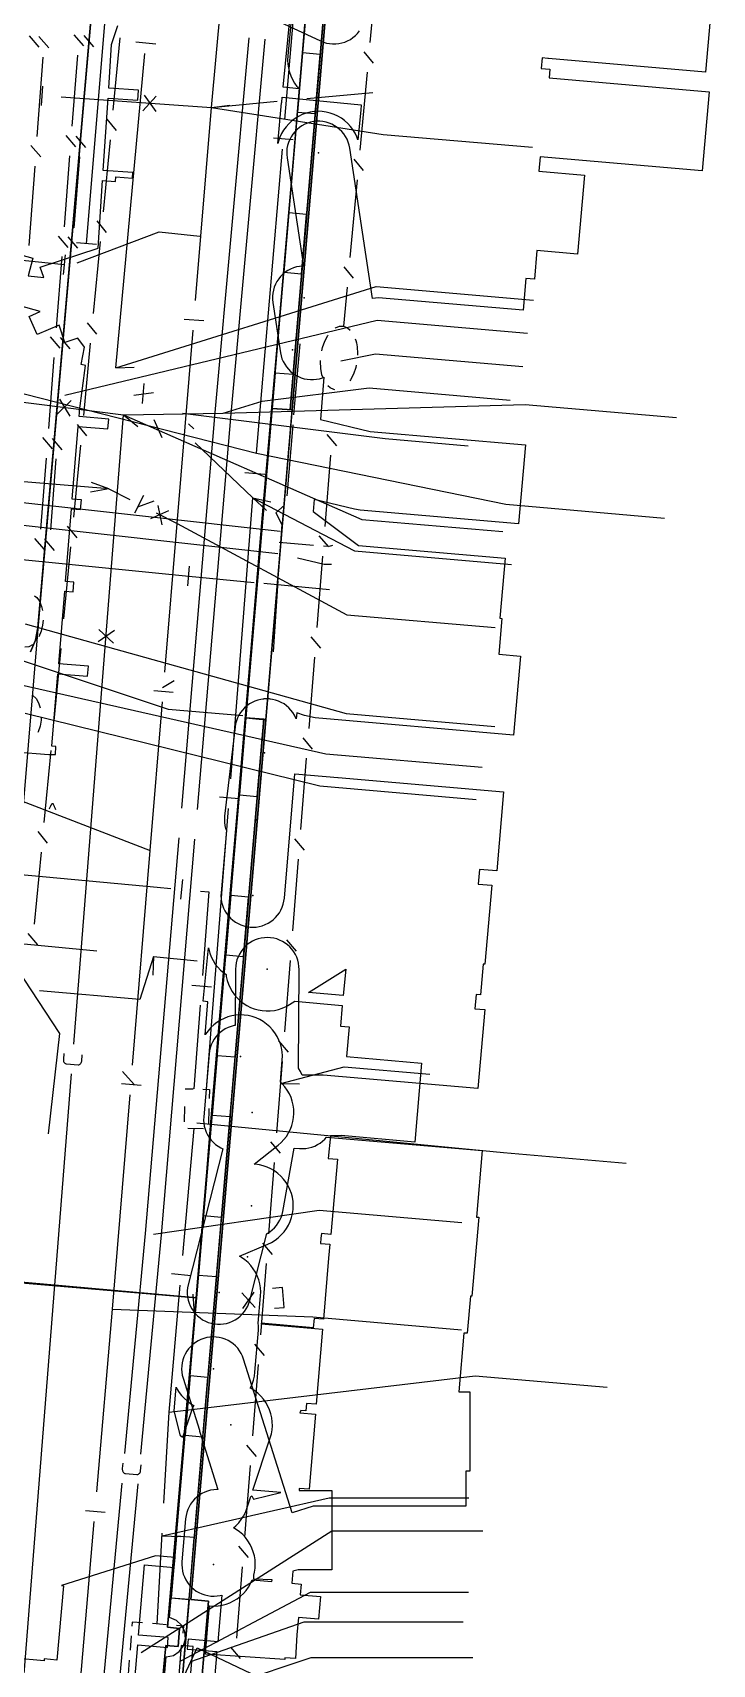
# Model space of a CAD drawing. Header units: metres. Extents: x 4550 to 4731, y 10605 to 11772.
# Drawn here: x 4638.7 to 4672.9, y 11002 to 11084.2 of the extents above; entities that cross this region are included whole.
import ezdxf

# ---------------------------------------------------------------- set-up
doc = ezdxf.new("R2010")
doc.units = ezdxf.units.M
for name, color, linetype in [('BOUNDARY', 7, 'Continuous'), ('CURB', 7, 'Continuous'), ('ELECTR_CABLE', 7, 'Continuous'), ('ELECTR_CABLE_COMM', 7, 'Continuous'), ('GAS', 7, 'Continuous'), ('GRASS', 7, 'Continuous'), ('GROUND', 7, 'Continuous'), ('LAMP', 7, 'Continuous'), ('ROAD', 7, 'Continuous'), ('SEWER', 7, 'Continuous'), ('SIDEWALK_PATH', 7, 'Continuous'), ('TREE', 7, 'Continuous'), ('WATER_PIPELINE', 7, 'Continuous')]:
    doc.layers.add(name, color=color, linetype=linetype)

msp = doc.modelspace()

# ---------------------------------------------------------------- linework, layer by layer
at = {"layer": 'BOUNDARY'}
msp.add_lwpolyline([(4655.055, 11104.355), (4650.408, 11049.607), (4646.643, 11005.236), (4647.528, 11005.161), (4647.163, 11000.856)], dxfattribs=at)
at = {"layer": 'CURB'}
for points in [[(4638.927, 11054.228), (4644.298, 11115.885)], [(4654.946, 11104.259), (4651.633, 11065.216)], [(4645.562, 11004.324), (4653.869, 11102.212)], [(4650.308, 11049.605), (4646.542, 11005.234), (4645.646, 11005.31)], [(4644.558, 10992.491), (4645.394, 11002.344)]]:
    msp.add_lwpolyline(points, dxfattribs=at)
at = {"layer": 'ELECTR_CABLE'}
for points in [[(4641.378, 11073.589), (4646.499, 11135.158)], [(4611.033, 11075.542), (4640.272, 11072.539)], [(4641.876, 11073.548), (4640.88, 11073.63)], [(4640.908, 11072.624), (4645.042, 11074.186), (4647.089, 11073.976)], [(4640.221, 11072.042), (4640.323, 11073.036)], [(4652.121, 11068.54), (4651.817, 11064.956)], [(4651.774, 11064.458), (4651.47, 11060.874)], [(4637.366, 11060.251), (4637.242, 11058.994), (4637.122, 11057.769), (4646.526, 11056.838)], [(4637.41, 11060.628), (4651.14, 11059.098)], [(4651.359, 11060.411), (4650.911, 11060.025), (4651.215, 11059.435), (4651.056, 11057.098)], [(4637.286, 11059.509), (4651.015, 11057.979)], [(4651.078, 11058.539), (4652.822, 11058.399)], [(4653.718, 11057.421), (4653.361, 11057.421), (4652.006, 11057.744)], [(4653.32, 11058.359), (4653.622, 11058.335), (4653.797, 11058.399)], [(4646.477, 11056.34), (4646.575, 11057.336)], [(4646.526, 11056.838), (4649.822, 11056.518)], [(4650.32, 11056.47), (4653.617, 11056.15)], [(4651.022, 11056.599), (4650.778, 11053.01)], [(4639.501, 11045.101), (4639.508, 11045.115), (4639.53, 11045.161), (4639.54, 11045.182), (4639.555, 11045.212), (4639.573, 11045.246), (4639.585, 11045.269), (4639.598, 11045.291), (4639.608, 11045.307), (4639.618, 11045.323), (4639.625, 11045.333), (4639.631, 11045.34), (4639.637, 11045.347), (4639.639, 11045.35), (4639.642, 11045.352), (4639.646, 11045.357), (4639.65, 11045.36), (4639.652, 11045.362), (4639.655, 11045.364), (4639.658, 11045.365), (4639.661, 11045.367), (4639.664, 11045.368), (4639.665, 11045.369), (4639.667, 11045.369), (4639.668, 11045.369), (4639.67, 11045.37), (4639.672, 11045.37), (4639.674, 11045.37), (4639.676, 11045.369), (4639.676, 11045.369), (4639.678, 11045.369), (4639.679, 11045.369), (4639.68, 11045.368), (4639.681, 11045.368), (4639.682, 11045.367), (4639.684, 11045.366), (4639.685, 11045.365), (4639.686, 11045.364), (4639.687, 11045.363), (4639.688, 11045.362), (4639.69, 11045.361), (4639.691, 11045.359), (4639.691, 11045.358), (4639.693, 11045.356), (4639.695, 11045.354), (4639.696, 11045.351), (4639.698, 11045.347), (4639.7, 11045.343), (4639.703, 11045.335), (4639.742, 11045.243), (4639.754, 11045.213), (4639.796, 11045.111), (4639.812, 11045.071)], [(4637.177, 11038.4), (4641.901, 11037.935)], [(4644.761, 11037.653), (4644.067, 11035.48), (4639.005, 11035.919)], [(4644.761, 11037.653), (4644.725, 11036.72)], [(4644.761, 11037.653), (4646.959, 11037.436)]]:
    msp.add_lwpolyline(points, dxfattribs=at)
for points in [[(4651.643, 11085.056), (4651.716, 11085.048), (4651.519, 11083.058), (4651.508, 11082.852), (4651.518, 11082.646), (4651.549, 11082.443), (4651.599, 11082.243), (4651.668, 11082.049), (4651.756, 11081.862), (4651.862, 11081.685), (4651.984, 11081.52), (4652.097, 11081.396), (4651.289, 11081.476)], [(4655.22, 11080.585), (4655.195, 11080.327), (4655.056, 11078.825), (4654.999, 11078.981), (4654.91, 11079.167), (4654.803, 11079.343), (4654.679, 11079.508), (4654.54, 11079.659), (4654.387, 11079.797), (4654.22, 11079.919), (4654.043, 11080.024), (4653.856, 11080.11), (4653.662, 11080.179), (4653.461, 11080.228), (4653.257, 11080.257), (4653.051, 11080.265), (4652.846, 11080.254), (4652.642, 11080.223), (4652.442, 11080.171), (4652.249, 11080.101), (4652.063, 11080.012), (4651.887, 11079.905), (4651.722, 11079.781), (4651.57, 11079.641), (4651.433, 11079.488), (4651.311, 11079.322), (4651.206, 11079.144), (4651.119, 11078.957), (4651.051, 11078.763), (4651.023, 11078.648), (4651.212, 11080.701), (4651.214, 11080.714), (4651.24, 11080.979)], [(4647.499, 11035.373), (4647.26, 11035.397), (4647.526, 11038.086), (4647.536, 11038.027), (4647.591, 11037.829), (4647.665, 11037.636), (4647.757, 11037.452), (4647.867, 11037.278), (4647.994, 11037.115), (4648.136, 11036.966), (4648.292, 11036.831), (4648.407, 11036.75), (4648.419, 11036.654), (4648.464, 11036.453), (4648.528, 11036.257), (4648.612, 11036.069), (4648.713, 11035.889), (4648.832, 11035.721), (4648.966, 11035.565), (4649.115, 11035.422), (4649.278, 11035.296), (4649.452, 11035.185), (4649.636, 11035.092), (4649.828, 11035.018), (4650.027, 11034.963), (4650.23, 11034.928), (4650.435, 11034.912), (4650.641, 11034.917), (4650.846, 11034.942), (4651.047, 11034.987), (4651.242, 11035.052), (4651.431, 11035.135), (4651.61, 11035.236), (4651.875, 11035.404), (4654.269, 11035.184), (4654.174, 11034.147), (4654.617, 11034.107), (4654.483, 11032.615), (4658.264, 11032.287), (4657.918, 11028.302), (4654.209, 11028.624), (4653.667, 11028.622), (4653.561, 11027.474), (4654.021, 11027.433), (4653.683, 11023.647), (4653.214, 11023.689), (4653.193, 11023.461), (4653.17, 11023.191), (4653.638, 11023.149), (4653.576, 11022.455), (4653.317, 11019.373), (4652.842, 11019.412), (4652.801, 11018.937), (4650.174, 11019.165), (4650.171, 11019.135), (4653.275, 11018.874), (4652.957, 11015.087), (4652.47, 11015.128), (4652.437, 11014.747), (4652.182, 11014.769), (4652.126, 11014.655), (4652.915, 11014.589), (4652.597, 11010.801), (4652.099, 11010.843), (4652.089, 11010.732), (4653.745, 11010.732), (4653.745, 11006.732), (4652.043, 11006.732), (4651.768, 11006.665), (4651.718, 11006.058), (4652.195, 11006.018), (4652.15, 11005.478), (4653.168, 11005.394), (4653.073, 11004.244), (4652.053, 11004.328), (4651.98, 11003.463), (4651.904, 11002.269), (4651.377, 11002.303), (4651.37, 11002.208), (4647.38, 11002.488), (4647.468, 11003.736), (4647.47, 11003.768), (4647.57, 11004.918), (4647.6, 11004.915), (4647.806, 11004.908), (4648.011, 11004.92), (4648.215, 11004.953), (4648.414, 11005.005), (4648.607, 11005.077), (4648.793, 11005.167), (4648.968, 11005.275), (4649.132, 11005.4), (4649.283, 11005.54), (4649.42, 11005.694), (4649.541, 11005.861), (4649.645, 11006.039), (4649.729, 11006.224), (4650.721, 11006.141), (4650.729, 11006.232), (4649.802, 11006.263), (4649.809, 11006.469), (4649.845, 11006.622), (4649.873, 11006.826), (4649.881, 11007.032), (4649.869, 11007.238), (4649.836, 11007.441), (4649.783, 11007.641), (4649.712, 11007.834), (4649.621, 11008.019), (4649.513, 11008.195), (4649.389, 11008.359), (4649.249, 11008.51), (4649.094, 11008.646), (4648.927, 11008.767), (4648.784, 11008.851), (4648.91, 11008.96), (4649.052, 11009.109), (4649.179, 11009.271), (4649.29, 11009.445), (4649.382, 11009.629), (4649.457, 11009.821), (4649.66, 11010.436), (4649.708, 11010.463), (4649.798, 11010.303), (4651.167, 11010.635), (4649.766, 11010.756), (4650.638, 11013.388), (4650.693, 11013.587), (4650.728, 11013.79), (4650.744, 11013.996), (4650.739, 11014.202), (4650.714, 11014.406), (4650.669, 11014.607), (4650.604, 11014.803), (4650.521, 11014.991), (4650.419, 11015.171), (4650.301, 11015.339), (4650.166, 11015.496), (4650.017, 11015.638), (4649.855, 11015.765), (4649.681, 11015.875), (4649.63, 11015.901), (4649.639, 11015.916), (4649.724, 11016.104), (4649.79, 11016.299), (4649.837, 11016.5), (4649.864, 11016.704), (4650.039, 11018.823), (4650.046, 11019.029), (4650.036, 11019.174), (4650.149, 11020.543), (4650.156, 11020.749), (4650.143, 11020.955), (4650.109, 11021.158), (4650.056, 11021.357), (4649.983, 11021.55), (4649.892, 11021.735), (4649.783, 11021.91), (4649.658, 11022.073), (4649.517, 11022.224), (4649.362, 11022.36), (4649.195, 11022.48), (4649.082, 11022.545), (4650.517, 11023.155), (4650.703, 11023.245), (4650.879, 11023.352), (4651.043, 11023.476), (4651.195, 11023.616), (4651.332, 11023.77), (4651.453, 11023.937), (4651.557, 11024.114), (4651.644, 11024.302), (4651.711, 11024.496), (4651.759, 11024.697), (4651.788, 11024.901), (4651.796, 11025.107), (4651.784, 11025.312), (4651.752, 11025.516), (4651.7, 11025.715), (4651.629, 11025.909), (4651.539, 11026.094), (4651.432, 11026.27), (4651.307, 11026.434), (4651.168, 11026.586), (4651.014, 11026.723), (4650.847, 11026.844), (4650.669, 11026.948), (4650.482, 11027.035), (4650.288, 11027.103), (4650.087, 11027.151), (4649.883, 11027.179), (4649.819, 11027.182), (4651.029, 11028.137), (4651.185, 11028.273), (4651.326, 11028.423), (4651.452, 11028.586), (4651.561, 11028.761), (4651.653, 11028.945), (4651.726, 11029.138), (4651.78, 11029.337), (4651.814, 11029.54), (4651.828, 11029.746), (4651.822, 11029.952), (4651.795, 11030.156), (4651.749, 11030.357), (4651.683, 11030.552), (4651.599, 11030.74), (4651.496, 11030.919), (4651.376, 11031.087), (4651.241, 11031.242), (4651.147, 11031.33), (4651.239, 11032.436), (4651.246, 11032.642), (4651.233, 11032.848), (4651.199, 11033.051), (4651.146, 11033.25), (4651.074, 11033.443), (4650.983, 11033.628), (4650.874, 11033.803), (4650.749, 11033.967), (4650.608, 11034.117), (4650.453, 11034.253), (4650.286, 11034.373), (4650.107, 11034.477), (4649.92, 11034.562), (4649.725, 11034.628), (4649.524, 11034.675), (4649.32, 11034.702), (4649.114, 11034.709), (4648.908, 11034.696), (4648.705, 11034.663), (4648.506, 11034.609), (4648.313, 11034.537), (4648.128, 11034.446), (4647.953, 11034.337), (4647.789, 11034.212), (4647.639, 11034.071), (4647.503, 11033.917), (4647.382, 11033.749), (4647.362, 11033.714)], [(4654.314, 11035.682), (4652.568, 11035.842), (4654.438, 11037.024)], [(4646.121, 11013.485), (4645.797, 11014.752), (4645.895, 11015.939), (4645.935, 11015.857), (4646.044, 11015.682), (4646.169, 11015.519), (4646.31, 11015.368), (4646.465, 11015.232), (4646.632, 11015.112), (4646.787, 11015.023), (4646.725, 11014.901), (4646.651, 11014.709), (4646.22, 11013.409)]]:
    msp.add_lwpolyline(points, close=True, dxfattribs=at)
at = {"layer": 'ELECTR_CABLE_COMM'}
for points in [[(4656.018, 11087.656), (4655.654, 11083.73)], [(4638.482, 11084.069), (4638.972, 11083.501)], [(4641.24, 11083.559), (4640.753, 11084.128)], [(4641.739, 11083.52), (4641.252, 11084.089)], [(4638.981, 11084.032), (4639.471, 11083.464)], [(4642.724, 11080.329), (4643.076, 11083.968)], [(4655.346, 11083.271), (4655.825, 11082.695)], [(4639.171, 11083), (4638.877, 11079.003)], [(4640.659, 11079.513), (4640.938, 11083.096)], [(4655.516, 11082.236), (4655.153, 11078.31)], [(4642.89, 11079.294), (4642.413, 11079.872)], [(4638.577, 11078.539), (4639.067, 11077.971)], [(4640.845, 11078.48), (4640.357, 11079.05)], [(4641.343, 11078.442), (4640.856, 11079.011)], [(4642.227, 11075.198), (4642.579, 11078.836)], [(4638.767, 11077.507), (4638.472, 11073.509)], [(4640.263, 11074.435), (4640.543, 11078.017)], [(4640.762, 11074.396), (4641.041, 11077.979)], [(4654.844, 11077.851), (4655.323, 11077.275)], [(4655.015, 11076.816), (4654.651, 11072.89)], [(4642.393, 11074.162), (4641.917, 11074.741)], [(4640.449, 11073.402), (4639.962, 11073.972)], [(4640.947, 11073.363), (4640.46, 11073.933)], [(4641.731, 11070.067), (4642.083, 11073.705)], [(4639.868, 11069.357), (4640.147, 11072.939)], [(4654.343, 11072.431), (4654.822, 11071.855)], [(4654.513, 11071.396), (4654.331, 11069.433)], [(4641.897, 11069.031), (4641.42, 11069.61)], [(4653.901, 11069.332), (4653.918, 11069.346), (4654.125, 11069.429), (4654.331, 11069.433), (4654.526, 11069.358), (4654.671, 11069.232)], [(4640.053, 11068.324), (4639.566, 11068.894)], [(4640.552, 11068.285), (4640.064, 11068.855)], [(4641.234, 11064.935), (4641.586, 11068.574)], [(4653.236, 11068.192), (4653.273, 11068.362), (4653.389, 11068.684), (4653.541, 11068.965), (4653.552, 11068.978)], [(4654.917, 11068.803), (4654.952, 11068.715), (4654.977, 11068.594), (4655.018, 11068.396), (4655.038, 11068.05), (4655.032, 11067.964)], [(4639.472, 11064.278), (4639.751, 11067.861)], [(4653.287, 11066.859), (4653.241, 11066.985), (4653.181, 11067.308), (4653.166, 11067.657), (4653.17, 11067.698)], [(4654.192, 11067.685), (4655.936, 11068.037), (4663.36, 11067.393)], [(4654.968, 11067.469), (4654.943, 11067.342), (4654.831, 11067.016), (4654.683, 11066.729), (4654.65, 11066.685)], [(4653.898, 11066.225), (4653.847, 11066.234), (4653.655, 11066.319), (4653.534, 11066.431)], [(4641.4, 11063.9), (4640.923, 11064.478)], [(4639.657, 11063.246), (4639.17, 11063.816)], [(4640.156, 11063.207), (4639.669, 11063.777)], [(4653.989, 11063.396), (4653.502, 11063.966)], [(4639.076, 11059.2), (4639.355, 11062.783)], [(4639.575, 11059.161), (4639.854, 11062.744)], [(4640.737, 11059.804), (4641.089, 11063.442)], [(4653.4, 11059.334), (4653.686, 11062.934)], [(4639.262, 11058.168), (4638.774, 11058.737)], [(4639.76, 11058.129), (4639.273, 11058.699)], [(4640.903, 11058.768), (4640.427, 11059.347)], [(4653.584, 11058.302), (4653.097, 11058.872)], [(4640.241, 11054.673), (4640.593, 11058.311)], [(4652.995, 11054.24), (4653.281, 11057.839)], [(4638.755, 11055.842), (4638.866, 11055.759), (4639.009, 11055.562), (4639.115, 11055.309), (4639.159, 11055.102)], [(4639.189, 11054.605), (4639.167, 11054.365), (4639.093, 11054.051), (4638.978, 11053.77)], [(4638.282, 11054.43), (4654.461, 11049.903), (4661.951, 11049.253)], [(4653.179, 11053.207), (4652.693, 11053.777)], [(4637.38, 11052.829), (4645.488, 11050.126), (4649.256, 11049.8)], [(4638.67, 11053.381), (4638.653, 11053.364), (4638.463, 11053.264), (4638.269, 11053.243)], [(4639.744, 11049.541), (4640.096, 11053.18)], [(4652.59, 11049.145), (4652.876, 11052.745)], [(4636.292, 11051.761), (4653.438, 11047.877), (4661.309, 11047.194)], [(4638.663, 11050.82), (4638.674, 11050.816), (4638.833, 11050.664), (4638.961, 11050.448), (4639.049, 11050.185)], [(4638.287, 11049.931), (4653.144, 11046.257), (4661.022, 11045.574)], [(4639.093, 11049.688), (4639.091, 11049.568), (4639.041, 11049.261), (4638.946, 11048.981), (4638.93, 11048.952)], [(4639.248, 11044.41), (4639.6, 11048.048)], [(4652.774, 11048.113), (4652.288, 11048.683)], [(4652.185, 11044.051), (4652.471, 11047.65)], [(4639.414, 11043.374), (4638.937, 11043.953)], [(4652.369, 11043.018), (4651.883, 11043.588)], [(4638.751, 11039.279), (4639.103, 11042.917)], [(4651.781, 11038.956), (4652.067, 11042.556)], [(4635.378, 11040.819), (4640.016, 11033.776), (4639.439, 11028.72)], [(4638.917, 11038.243), (4638.441, 11038.822)], [(4651.964, 11037.924), (4651.478, 11038.494)], [(4651.376, 11033.862), (4651.662, 11037.461)], [(4651.559, 11032.829), (4651.073, 11033.399)], [(4650.971, 11028.767), (4651.257, 11032.367)], [(4651.169, 11031.257), (4654.358, 11032.099), (4658.677, 11031.725)], [(4651.169, 11031.257), (4652.103, 11031.245)], [(4651.155, 11027.735), (4650.668, 11028.305)], [(4650.566, 11023.673), (4650.852, 11027.272)], [(4650.75, 11022.64), (4650.263, 11023.21)], [(4650.161, 11018.578), (4650.447, 11022.178)], [(4650.345, 11017.546), (4649.858, 11018.116)], [(4649.756, 11013.484), (4650.042, 11017.083)], [(4649.94, 11012.451), (4649.454, 11013.021)], [(4649.351, 11008.389), (4649.637, 11011.989)], [(4649.535, 11007.357), (4649.049, 11007.927)], [(4648.946, 11003.295), (4649.232, 11006.894)], [(4649.13, 11002.262), (4648.644, 11002.832)]]:
    msp.add_lwpolyline(points, dxfattribs=at)
at = {"layer": 'GAS'}
for points in [[(4644.943, 11087.655), (4653.17, 11083.813), (4653.316, 11083.753), (4653.466, 11083.709), (4653.62, 11083.679), (4653.777, 11083.664), (4653.934, 11083.665), (4654.09, 11083.681), (4654.244, 11083.712), (4654.394, 11083.759), (4654.538, 11083.82), (4654.676, 11083.894), (4654.807, 11083.982), (4654.927, 11084.082), (4655.038, 11084.194), (4655.137, 11084.316)], [(4672.917, 11086.231), (4672.571, 11082.246), (4664.665, 11082.932), (4664.632, 11082.935), (4664.334, 11082.966), (4664.287, 11082.431), (4664.733, 11082.392), (4664.695, 11081.953), (4672.749, 11081.254), (4672.403, 11077.269), (4664.239, 11077.977), (4664.176, 11077.247), (4666.471, 11077.048), (4666.125, 11073.063), (4664.072, 11073.241), (4663.947, 11071.799), (4663.525, 11071.835), (4663.387, 11070.237), (4656.092, 11070.87), (4655.795, 11070.825), (4654.646, 11078.405), (4654.615, 11078.559), (4654.569, 11078.709), (4654.508, 11078.854), (4654.434, 11078.992), (4654.346, 11079.123), (4654.246, 11079.244), (4654.135, 11079.354), (4654.013, 11079.454), (4653.882, 11079.541), (4653.744, 11079.614), (4653.598, 11079.674), (4653.448, 11079.719), (4653.294, 11079.749), (4653.138, 11079.764), (4652.981, 11079.763), (4652.824, 11079.747), (4652.67, 11079.716), (4652.52, 11079.67), (4652.375, 11079.61), (4652.237, 11079.535), (4652.107, 11079.448), (4651.986, 11079.348), (4651.875, 11079.236), (4651.776, 11079.115), (4651.689, 11078.984), (4651.616, 11078.845), (4651.556, 11078.7), (4651.511, 11078.549), (4651.481, 11078.395), (4651.466, 11078.239), (4651.466, 11078.082), (4651.482, 11077.926), (4652.31, 11072.464), (4652.267, 11072.464), (4652.11, 11072.448), (4651.956, 11072.417), (4651.806, 11072.371), (4651.661, 11072.311), (4651.523, 11072.236), (4651.393, 11072.149), (4651.272, 11072.049), (4651.161, 11071.937), (4651.062, 11071.816), (4650.975, 11071.685), (4650.902, 11071.546), (4650.842, 11071.401), (4650.797, 11071.25), (4650.767, 11071.096), (4650.752, 11070.94), (4650.752, 11070.783), (4650.768, 11070.627), (4651.152, 11068.098), (4651.183, 11067.944), (4651.229, 11067.794), (4651.289, 11067.649), (4651.364, 11067.511), (4651.452, 11067.38), (4651.552, 11067.259), (4651.663, 11067.149), (4651.785, 11067.049), (4651.915, 11066.962), (4652.054, 11066.889), (4652.199, 11066.829), (4652.35, 11066.784), (4652.504, 11066.754), (4652.66, 11066.739), (4652.817, 11066.74), (4652.973, 11066.756), (4653.127, 11066.787), (4653.277, 11066.833), (4653.334, 11066.856), (4653.165, 11064.732), (4655.669, 11064.129), (4663.496, 11063.45), (4663.151, 11059.465), (4655.174, 11060.157), (4654.878, 11060.205), (4652.843, 11060.695), (4652.795, 11060.087), (4655.083, 11058.376), (4662.47, 11057.735), (4662.207, 11054.705), (4662.312, 11054.696), (4662.155, 11052.892), (4663.242, 11052.798), (4662.896, 11048.813), (4652.893, 11049.68), (4652.368, 11049.798), (4651.97, 11049.947), (4651.944, 11049.637), (4651.929, 11049.676), (4651.86, 11049.817), (4651.777, 11049.951), (4651.682, 11050.076), (4651.575, 11050.191), (4651.458, 11050.295), (4651.33, 11050.387), (4651.194, 11050.465), (4651.052, 11050.531), (4650.903, 11050.582), (4650.75, 11050.618), (4650.644, 11050.632), (4650.635, 11050.633), (4650.631, 11050.634), (4650.595, 11050.639), (4650.515, 11050.641), (4650.479, 11050.644), (4650.462, 11050.643), (4650.438, 11050.644), (4650.386, 11050.641), (4650.322, 11050.639), (4650.292, 11050.635), (4650.281, 11050.634), (4650.257, 11050.631), (4650.166, 11050.619), (4650.013, 11050.583), (4649.864, 11050.533), (4649.721, 11050.468), (4649.585, 11050.39), (4649.457, 11050.299), (4649.339, 11050.195), (4649.232, 11050.081), (4649.136, 11049.956), (4649.053, 11049.823), (4648.983, 11049.682), (4648.928, 11049.536), (4648.887, 11049.384), (4648.861, 11049.229), (4648.338, 11044.733), (4648.327, 11044.577), (4648.332, 11044.42), (4648.353, 11044.264), (4648.388, 11044.111), (4648.425, 11044.002), (4648.159, 11040.869), (4648.153, 11040.712), (4648.163, 11040.555), (4648.188, 11040.4), (4648.228, 11040.249), (4648.283, 11040.101), (4648.352, 11039.96), (4648.435, 11039.827), (4648.53, 11039.702), (4648.637, 11039.587), (4648.755, 11039.483), (4648.882, 11039.391), (4649.018, 11039.312), (4649.161, 11039.247), (4649.309, 11039.196), (4649.462, 11039.16), (4649.618, 11039.139), (4649.775, 11039.134), (4649.931, 11039.143), (4650.086, 11039.169), (4650.238, 11039.209), (4650.385, 11039.264), (4650.526, 11039.333), (4650.66, 11039.415), (4650.785, 11039.51), (4650.9, 11039.617), (4651.004, 11039.735), (4651.095, 11039.863), (4651.174, 11039.998), (4651.239, 11040.141), (4651.29, 11040.29), (4651.326, 11040.442), (4651.347, 11040.598), (4651.879, 11046.859), (4654.044, 11046.681), (4654.052, 11046.68), (4662.398, 11045.956), (4662.053, 11041.971), (4661.181, 11042.047), (4661.117, 11041.311), (4661.798, 11041.252), (4661.452, 11037.267), (4661.361, 11037.275), (4661.227, 11035.729), (4661.017, 11035.747), (4660.954, 11035.022), (4661.452, 11034.979), (4661.106, 11030.994), (4653.309, 11031.67), (4652.238, 11031.676), (4652.225, 11031.711), (4652.155, 11031.852), (4652.071, 11031.985), (4652.057, 11032.003), (4652.088, 11037.002), (4652.081, 11037.158), (4652.059, 11037.314), (4652.022, 11037.466), (4651.97, 11037.615), (4651.904, 11037.757), (4651.824, 11037.892), (4651.731, 11038.019), (4651.627, 11038.136), (4651.511, 11038.242), (4651.385, 11038.336), (4651.251, 11038.418), (4651.11, 11038.486), (4650.962, 11038.54), (4650.81, 11038.579), (4650.655, 11038.603), (4650.498, 11038.611), (4650.341, 11038.605), (4650.186, 11038.583), (4650.033, 11038.545), (4649.885, 11038.494), (4649.743, 11038.427), (4649.608, 11038.347), (4649.481, 11038.255), (4649.364, 11038.15), (4649.258, 11038.034), (4649.163, 11037.909), (4649.082, 11037.775), (4649.014, 11037.633), (4648.96, 11037.486), (4648.921, 11037.333), (4648.897, 11037.178), (4648.888, 11037.021), (4648.871, 11034.184), (4648.813, 11034.174), (4648.661, 11034.134), (4648.514, 11034.079), (4648.373, 11034.01), (4648.24, 11033.928), (4648.115, 11033.833), (4648, 11033.726), (4647.896, 11033.608), (4647.804, 11033.481), (4647.725, 11033.345), (4647.66, 11033.202), (4647.609, 11033.053), (4647.573, 11032.901), (4647.552, 11032.745), (4647.282, 11029.57), (4647.276, 11029.413), (4647.286, 11029.257), (4647.311, 11029.102), (4647.352, 11028.95), (4647.406, 11028.803), (4647.475, 11028.662), (4647.558, 11028.528), (4647.653, 11028.403), (4647.76, 11028.288), (4647.878, 11028.184), (4648.005, 11028.093), (4648.141, 11028.014), (4648.251, 11027.963), (4646.506, 11021.11), (4646.474, 11020.957), (4646.458, 11020.8), (4646.458, 11020.643), (4646.473, 11020.487), (4646.503, 11020.333), (4646.548, 11020.183), (4646.607, 11020.037), (4646.681, 11019.898), (4646.767, 11019.768), (4646.866, 11019.646), (4646.977, 11019.534), (4647.098, 11019.434), (4647.228, 11019.346), (4647.366, 11019.272), (4647.511, 11019.211), (4647.661, 11019.165), (4647.815, 11019.134), (4647.971, 11019.118), (4648.128, 11019.117), (4648.285, 11019.132), (4648.439, 11019.162), (4648.589, 11019.207), (4648.735, 11019.266), (4648.873, 11019.34), (4649.004, 11019.427), (4649.126, 11019.526), (4649.237, 11019.636), (4649.338, 11019.757), (4649.425, 11019.888), (4649.5, 11020.026), (4649.561, 11020.171), (4649.607, 11020.321), (4650.464, 11023.684), (4650.479, 11023.692), (4650.612, 11023.776), (4650.736, 11023.872), (4650.85, 11023.979), (4650.953, 11024.098), (4651.044, 11024.226), (4651.122, 11024.362), (4651.187, 11024.506), (4651.236, 11024.654), (4651.271, 11024.807), (4651.839, 11028), (4652.11, 11027.977), (4652.267, 11027.971), (4652.423, 11027.981), (4652.578, 11028.006), (4652.73, 11028.046), (4652.877, 11028.101), (4653.018, 11028.17), (4653.152, 11028.253), (4653.277, 11028.348), (4653.392, 11028.455), (4653.479, 11028.554), (4653.486, 11028.553), (4661.318, 11027.874), (4661.027, 11024.523), (4661.142, 11024.513), (4660.796, 11020.528), (4660.722, 11020.534), (4660.559, 11018.66), (4660.393, 11018.675), (4660.136, 11015.708), (4660.702, 11015.708), (4660.702, 11011.708), (4660.488, 11011.708), (4660.488, 11009.941), (4652.802, 11009.941), (4651.737, 11009.605), (4649.297, 11017.357), (4649.243, 11017.504), (4649.174, 11017.645), (4649.092, 11017.779), (4648.997, 11017.904), (4648.891, 11018.02), (4648.773, 11018.124), (4648.646, 11018.216), (4648.511, 11018.295), (4648.368, 11018.361), (4648.22, 11018.412), (4648.067, 11018.449), (4647.911, 11018.47), (4647.754, 11018.476), (4647.598, 11018.467), (4647.443, 11018.442), (4647.291, 11018.403), (4647.143, 11018.348), (4647.002, 11018.28), (4646.868, 11018.198), (4646.743, 11018.103), (4646.628, 11017.996), (4646.524, 11017.879), (4646.432, 11017.752), (4646.352, 11017.616), (4646.287, 11017.473), (4646.235, 11017.325), (4646.199, 11017.172), (4646.177, 11017.017), (4646.171, 11016.86), (4646.181, 11016.703), (4646.205, 11016.548), (4646.245, 11016.396), (4647.069, 11013.779), (4647.078, 11013.72), (4647.118, 11013.568), (4647.997, 11010.777), (4647.944, 11010.779), (4647.788, 11010.769), (4647.633, 11010.744), (4647.481, 11010.704), (4647.334, 11010.649), (4647.193, 11010.58), (4647.059, 11010.497), (4646.934, 11010.402), (4646.819, 11010.295), (4646.715, 11010.177), (4646.624, 11010.05), (4646.545, 11009.914), (4646.479, 11009.771), (4646.429, 11009.623), (4646.392, 11009.47), (4646.372, 11009.314), (4646.187, 11007.143), (4646.181, 11006.986), (4646.191, 11006.829), (4646.216, 11006.674), (4646.256, 11006.523), (4646.311, 11006.376), (4646.38, 11006.234), (4646.463, 11006.101), (4646.558, 11005.976), (4646.665, 11005.861), (4646.783, 11005.757), (4646.91, 11005.665), (4647.046, 11005.586), (4647.189, 11005.521), (4647.337, 11005.47), (4647.49, 11005.434), (4647.646, 11005.413), (4647.803, 11005.408), (4647.959, 11005.417), (4648.114, 11005.443), (4648.189, 11005.462), (4647.989, 11003.112), (4646.494, 11003.239), (4646.452, 11002.74), (4647.947, 11002.613), (4647.797, 11000.848)], [(4635.326, 11073.783), (4638.674, 11072.862), (4638.43, 11071.974), (4639.219, 11071.887), (4639.046, 11072.415), (4641.963, 11073.371), (4642.189, 11076.778), (4642.838, 11076.735), (4642.855, 11076.965), (4643.7, 11076.899), (4643.719, 11077.177), (4642.222, 11077.277), (4642.465, 11080.936), (4643.962, 11080.836), (4643.995, 11081.335), (4642.498, 11081.435), (4642.644, 11083.633), (4642.96, 11084.585)], [(4637.78, 11047.98), (4639.486, 11047.847), (4639.817, 11047.835), (4639.832, 11048.244), (4639.636, 11048.26), (4639.936, 11051.915), (4641.431, 11051.792), (4641.472, 11052.291), (4639.977, 11052.414), (4640.277, 11056.068), (4640.702, 11056.033), (4640.745, 11056.532), (4640.318, 11056.567), (4640.618, 11060.221), (4641.074, 11060.184), (4641.131, 11060.681), (4640.659, 11060.72), (4640.959, 11064.374), (4642.454, 11064.252), (4642.495, 11064.75), (4641, 11064.873), (4641.017, 11065.074), (4641.026, 11065.168), (4641.323, 11067.452), (4641.104, 11067.494), (4641.271, 11068.368), (4640.938, 11068.825), (4640.292, 11068.614), (4640.005, 11069.491), (4638.891, 11069.007), (4638.492, 11069.924), (4639.049, 11070.166), (4638.012, 11070.452)], [(4643.811, 11001.187), (4643.961, 11002.952), (4645.456, 11002.825), (4645.498, 11003.323), (4644.003, 11003.45), (4644.304, 11006.981), (4645.798, 11006.854), (4645.84, 11007.352), (4644.848, 11007.437), (4640.111, 11005.945), (4640.224, 11005.935), (4639.876, 11002.187), (4639.251, 11002.245), (4639.243, 11002.156), (4637.749, 11002.288), (4637.714, 11001.886)]]:
    msp.add_lwpolyline(points, dxfattribs=at)
at = {"layer": 'GRASS'}
for points in [[(4655.055, 11104.355), (4655.33, 11104.539), (4655.622, 11104.691), (4655.93, 11104.811), (4656.25, 11104.896), (4656.264, 11105.031), (4654.188, 11105.236), (4653.379, 11096.446), (4651.736, 11077.111), (4650.713, 11065.279), (4651.734, 11065.221)], [(4651.734, 11065.221), (4651.634, 11065.227), (4654.947, 11104.27), (4655.055, 11104.355)], [(4652.688, 11088.295), (4653.585, 11088.219), (4653.154, 11083.138), (4652.257, 11083.214)], [(4652.9, 11080.148), (4653.154, 11083.138), (4652.257, 11083.214), (4652.003, 11080.224)], [(4652.003, 11080.224), (4652.9, 11080.148), (4652.469, 11075.067), (4651.572, 11075.143)], [(4652.469, 11075.067), (4651.572, 11075.143), (4651.318, 11072.153), (4652.215, 11072.077)], [(4651.318, 11072.153), (4652.215, 11072.077), (4651.784, 11066.996), (4650.887, 11067.072)], [(4651.634, 11065.227), (4651.784, 11066.996), (4650.887, 11067.072), (4650.735, 11065.278)], [(4647.528, 11005.161), (4646.643, 11005.236), (4650.408, 11049.607), (4649.371, 11049.696), (4649.252, 11048.312), (4648.673, 11041.611), (4647.613, 11029.111), (4646.999, 11021.487), (4645.454, 11003.838), (4646.071, 11003.771), (4645.988, 11002.865), (4645.369, 11002.922), (4645.195, 11001.026), (4646.277, 11000.927), (4647.163, 11000.856)], [(4650.309, 11049.616), (4650.408, 11049.607), (4646.643, 11005.236), (4647.528, 11005.161), (4647.163, 11000.856), (4646.178, 11000.934)], [(4649.979, 11045.73), (4650.309, 11049.616), (4649.412, 11049.693), (4649.082, 11045.806)], [(4649.979, 11045.73), (4649.548, 11040.648), (4648.651, 11040.724), (4649.082, 11045.806)], [(4649.294, 11037.659), (4649.548, 11040.648), (4648.651, 11040.724), (4648.397, 11037.735)], [(4648.397, 11037.735), (4649.294, 11037.659), (4648.863, 11032.577), (4647.966, 11032.653)], [(4648.609, 11029.588), (4648.863, 11032.577), (4647.966, 11032.653), (4647.712, 11029.664)], [(4647.712, 11029.664), (4648.609, 11029.588), (4648.178, 11024.506), (4647.281, 11024.582)], [(4647.924, 11021.517), (4648.178, 11024.506), (4647.281, 11024.582), (4647.027, 11021.593)], [(4647.027, 11021.593), (4647.924, 11021.517), (4647.493, 11016.435), (4646.596, 11016.511)], [(4647.493, 11016.435), (4646.596, 11016.511), (4646.342, 11013.522), (4647.239, 11013.446)], [(4646.342, 11013.522), (4647.239, 11013.446), (4646.808, 11008.364), (4645.911, 11008.44)], [(4646.543, 11005.245), (4646.808, 11008.364), (4645.911, 11008.44), (4645.647, 11005.319)], [(4646.178, 11000.934), (4645.28, 11001.006), (4645.394, 11002.344), (4645.754, 11002.421), (4646.053, 11002.616), (4646.265, 11002.904), (4646.363, 11003.259), (4646.326, 11003.626), (4646.166, 11003.945), (4645.904, 11004.187), (4645.562, 11004.324), (4645.647, 11005.319), (4646.543, 11005.245)]]:
    msp.add_lwpolyline(points, close=True, dxfattribs=at)
at = {"layer": 'GROUND'}
for points in [[(4651.734, 11065.221), (4650.735, 11065.278), (4651.568, 11075.101), (4653.97, 11102.729), (4653.991, 11102.834), (4654.237, 11103.412), (4654.596, 11103.926), (4655.055, 11104.354)], [(4646.643, 11005.236), (4647.528, 11005.161), (4647.163, 11000.856), (4646.277, 11000.927), (4645.28, 11001.006), (4645.394, 11002.344), (4645.754, 11002.421), (4646.053, 11002.616), (4646.265, 11002.904), (4646.363, 11003.259), (4646.326, 11003.626), (4646.166, 11003.945), (4645.904, 11004.187), (4645.562, 11004.324), (4646.931, 11020.453), (4649.412, 11049.693), (4650.407, 11049.587)]]:
    msp.add_lwpolyline(points, close=True, dxfattribs=at)
at = {"layer": 'LAMP'}
for p in [(4651.764, 11068.245), (4649.489, 11022.511)]:
    msp.add_point(p, dxfattribs=at)
at = {"layer": 'ROAD'}
for points in [[(4644.268, 11115.543), (4638.887, 11053.77), (4636.188, 11021.405), (4646.908, 11020.455), (4650.335, 11060.918), (4654.188, 11105.236)], [(4644.298, 11115.885), (4638.927, 11054.228), (4638.805, 11053.602), (4638.556, 11053.023)], [(4634.159, 11021.537), (4646.931, 11020.453), (4653.869, 11102.212)], [(4644.806, 10996.807), (4645.369, 11002.922), (4645.988, 11002.865), (4646.071, 11003.771), (4645.454, 11003.838), (4646.908, 11020.455), (4636.188, 11021.405), (4634.864, 11006.042), (4632.178, 11003.137), (4610.67, 11005.02), (4610.089, 11005.335), (4609.568, 11005.735), (4609.116, 11006.211), (4608.741, 11006.755), (4608.158, 11000.092)], [(4644.558, 10992.491), (4645.394, 11002.344), (4645.754, 11002.421), (4646.053, 11002.616), (4646.265, 11002.904), (4646.363, 11003.259), (4646.326, 11003.626), (4646.166, 11003.945), (4645.904, 11004.187), (4645.562, 11004.324), (4646.931, 11020.453), (4634.159, 11021.537)]]:
    msp.add_lwpolyline(points, dxfattribs=at)
at = {"layer": 'SEWER'}
for points in [[(4647.672, 11080.461), (4649.304, 11098.286)], [(4647.869, 11065.089), (4649.579, 11083.972)], [(4648.665, 11065.019), (4650.376, 11083.903)], [(4639.16, 11081.541), (4639.091, 11080.553)], [(4640.096, 11080.991), (4647.672, 11080.461)], [(4644.889, 11081.032), (4644.214, 11080.295)], [(4644.29, 11081.072), (4644.863, 11080.251)], [(4652.483, 11080.908), (4655.8, 11081.217)], [(4646.87, 11070.722), (4647.672, 11080.461)], [(4647.672, 11080.461), (4650.989, 11080.769)], [(4647.672, 11080.461), (4648.6, 11080.568)], [(4647.672, 11080.461), (4656.328, 11079.102), (4663.854, 11078.45)], [(4640.284, 11065.95), (4656.028, 11069.742), (4663.604, 11069.085)], [(4646.307, 11069.793), (4647.295, 11069.712)], [(4645.944, 11059.488), (4646.746, 11069.227)], [(4626.474, 11067.073), (4643.237, 11064.969)], [(4650.231, 11065.66), (4655.617, 11066.32), (4662.72, 11065.703)], [(4640.604, 11065.679), (4639.889, 11064.979)], [(4640.008, 11065.751), (4640.534, 11064.9)], [(4648.267, 11065.054), (4650.231, 11065.66)], [(4648.267, 11065.054), (4663.489, 11065.485), (4671.107, 11064.825)], [(4640.732, 11033.232), (4643.237, 11064.969)], [(4643.237, 11064.969), (4648.267, 11065.054)], [(4643.237, 11064.969), (4655.249, 11059.695), (4662.352, 11059.079)], [(4643.237, 11064.969), (4643.961, 11064.379)], [(4646.174, 11045.141), (4647.869, 11065.089)], [(4646.207, 11065.05), (4656.426, 11063.768), (4660.611, 11063.405)], [(4646.971, 11045.071), (4648.665, 11065.019)], [(4642.502, 11061.236), (4631.045, 11062.166), (4623.485, 11062.924)], [(4642.502, 11061.236), (4641.585, 11061.06)], [(4642.502, 11061.236), (4641.625, 11061.558)], [(4642.502, 11061.236), (4643.554, 11060.702)], [(4644.245, 11060.894), (4643.796, 11060.011)], [(4643.956, 11060.325), (4644.78, 11060.622)], [(4644.974, 11060.4), (4645.181, 11059.421)], [(4645.51, 11060.13), (4644.601, 11059.714)], [(4644.892, 11060.022), (4645.944, 11059.488)], [(4645.327, 11051.987), (4645.944, 11059.488)], [(4645.944, 11059.488), (4654.489, 11054.886), (4661.98, 11054.237)], [(4641.96, 11053.538), (4642.786, 11054.103)], [(4642.005, 11054.136), (4642.737, 11053.455)], [(4645.215, 11051.213), (4645.801, 11051.576)], [(4644.587, 11042.992), (4645.204, 11050.493)], [(4644.765, 11051.059), (4645.752, 11050.978)], [(4637.792, 11045.618), (4644.587, 11042.992)], [(4643.698, 11032.184), (4644.587, 11042.992)], [(4644.352, 11023.699), (4646.047, 11043.646)], [(4645.149, 11023.628), (4646.844, 11043.576)], [(4640.233, 11032.76), (4640.211, 11032.483), (4640.21, 11032.444), (4640.214, 11032.413), (4640.223, 11032.371), (4640.238, 11032.333), (4640.256, 11032.304), (4640.284, 11032.277), (4640.315, 11032.254), (4640.341, 11032.245), (4640.369, 11032.238), (4640.952, 11032.192), (4640.977, 11032.194), (4640.998, 11032.2), (4641.025, 11032.211), (4641.044, 11032.226), (4641.069, 11032.247), (4641.091, 11032.271), (4641.108, 11032.302), (4641.127, 11032.346), (4641.135, 11032.382), (4641.159, 11032.691)], [(4638.11, 11000), (4640.614, 11031.737)], [(4643.772, 11031.203), (4643.186, 11031.854)], [(4642.687, 11019.881), (4643.576, 11030.689)], [(4643.136, 11031.255), (4644.124, 11031.174)], [(4644.751, 11023.663), (4653.099, 11024.876), (4660.287, 11024.252)], [(4643.315, 11012.596), (4644.352, 11023.699)], [(4644.115, 11012.561), (4645.149, 11023.628)], [(4649.804, 11020.741), (4649.236, 11019.918)], [(4650.847, 11019.923), (4651.345, 11019.969), (4651.253, 11020.964), (4650.755, 11020.918)], [(4646.739, 11020.641), (4646.806, 11019.653)], [(4649.205, 11020.699), (4649.885, 11019.964)], [(4641.895, 11010.661), (4642.687, 11019.881)], [(4642.687, 11019.881), (4652.789, 11019.482), (4660.28, 11018.833)], [(4643.208, 11012.113), (4643.182, 11011.836), (4643.181, 11011.797), (4643.185, 11011.767), (4643.193, 11011.725), (4643.208, 11011.687), (4643.226, 11011.657), (4643.253, 11011.629), (4643.283, 11011.606), (4643.31, 11011.596), (4643.337, 11011.589), (4643.919, 11011.535), (4643.945, 11011.537), (4643.966, 11011.542), (4643.992, 11011.553), (4644.012, 11011.568), (4644.037, 11011.588), (4644.06, 11011.612), (4644.077, 11011.642), (4644.097, 11011.686), (4644.105, 11011.723), (4644.134, 11012.031)], [(4642.137, 10999.999), (4643.175, 11011.102)], [(4642.941, 11000.001), (4643.975, 11011.067)], [(4641.329, 11009.734), (4642.316, 11009.649)], [(4640.974, 10999.946), (4641.766, 11009.166)]]:
    msp.add_lwpolyline(points, dxfattribs=at)
at = {"layer": 'SIDEWALK_PATH'}
msp.add_lwpolyline([(4638.556, 11053.023), (4638.805, 11053.602), (4638.927, 11054.228), (4644.298, 11115.885)], dxfattribs=at)
msp.add_lwpolyline([(4650.735, 11065.278), (4649.412, 11049.693), (4650.407, 11049.587), (4651.734, 11065.221)], close=True, dxfattribs=at)
at = {"layer": 'TREE'}
for p in [(4653.065, 11078.166), (4652.35, 11070.867), (4650.351, 11047.92), (4649.927, 11044.549), (4649.753, 11040.734), (4650.489, 11037.012), (4649.146, 11032.61), (4649.729, 11029.786), (4649.697, 11025.088), (4648.057, 11020.716), (4647.772, 11016.877), (4648.645, 11014.049), (4647.782, 11007.008)]:
    msp.add_point(p, dxfattribs=at)
at = {"layer": 'WATER_PIPELINE'}
for points in [[(4651.374, 11079.849), (4652.683, 11095.176)], [(4643.87, 11083.767), (4644.864, 11083.676)], [(4642.85, 11067.341), (4644.316, 11083.182)], [(4649.937, 11063.027), (4651.246, 11078.354)], [(4650.797, 11078.936), (4651.791, 11078.851)], [(4642.85, 11067.341), (4655.979, 11071.435), (4663.899, 11070.748)], [(4642.85, 11067.341), (4643.784, 11067.37)], [(4636.713, 11066.407), (4649.937, 11063.027)], [(4643.768, 11065.951), (4644.758, 11066.091)], [(4644.204, 11065.54), (4644.285, 11066.537)], [(4644.765, 11064.735), (4645.18, 11063.825)], [(4646.778, 11064.257), (4646.515, 11064.506)], [(4649.76, 11060.781), (4646.849, 11063.545)], [(4649.937, 11063.027), (4662.508, 11060.456), (4670.513, 11059.761)], [(4649.362, 11062.058), (4650.356, 11061.98)], [(4648.649, 11046.62), (4649.76, 11060.781)], [(4649.76, 11060.781), (4654.881, 11058.1), (4662.801, 11057.413)], [(4649.76, 11060.781), (4650.442, 11060.142)], [(4649.76, 11060.781), (4650.674, 11060.585)], [(4648.078, 11045.704), (4649.072, 11045.625)], [(4647.42, 11030.963), (4648.531, 11045.125)], [(4637.907, 11041.81), (4644.93, 11041.152)], [(4646.213, 11041.532), (4646.12, 11040.539)], [(4644.93, 11041.152), (4645.627, 11041.087)], [(4647.12, 11040.947), (4647.542, 11040.908)], [(4647.542, 11040.908), (4647.218, 11036.691)], [(4647.673, 11036.113), (4646.678, 11036.189)], [(4647.104, 11035.196), (4646.78, 11030.979)], [(4646.353, 11030.99), (4646.745, 11030.98)], [(4647.245, 11030.967), (4647.571, 11030.959), (4647.56, 11030.5)], [(4646.311, 11029.313), (4646.331, 11030.097)], [(4647.547, 11030.001), (4647.527, 11029.216)], [(4646.234, 11022.578), (4646.801, 11028.984)], [(4647.271, 11028.972), (4646.487, 11028.992)], [(4646.945, 11029.265), (4662.399, 11027.767), (4668.581, 11027.231)], [(4645.654, 11021.667), (4646.648, 11021.579)], [(4645.536, 11014.677), (4646.102, 11021.083)], [(4645.536, 11014.677), (4660.961, 11016.517), (4667.623, 11015.94)], [(4645.281, 11010.089), (4645.536, 11014.677)], [(4645.191, 11008.455), (4653.599, 11010.37), (4660.652, 11010.37)], [(4644.138, 11002.574), (4653.746, 11008.702), (4661.349, 11008.702)], [(4644.944, 11004.003), (4645.198, 11008.591)], [(4645.191, 11008.455), (4646.124, 11008.412)], [(4646.136, 11002.153), (4652.667, 11005.611), (4660.624, 11005.611)], [(4644.2, 11004.061), (4643.682, 11004.102), (4643.666, 11003.902)], [(4645.416, 11003.966), (4644.698, 11004.022)], [(4646.246, 11003.54), (4646.274, 11003.898), (4645.915, 11003.926)], [(4646.635, 11002.114), (4652.354, 11004.114), (4660.36, 11004.114)], [(4643.627, 11003.403), (4643.57, 11002.686)], [(4646.626, 11001.354), (4646.744, 11002.866), (4646.145, 11002.913), (4646.027, 11001.401), (4646.626, 11001.354)], [(4649.313, 11000), (4646.309, 11001.43), (4646.961, 11002.798), (4650.666, 11001.035)], [(4643.531, 11002.187), (4643.475, 11001.469)], [(4648.888, 11001.042), (4652.691, 11002.323), (4660.842, 11002.323)]]:
    msp.add_lwpolyline(points, dxfattribs=at)

doc.saveas('drawing.dxf')
